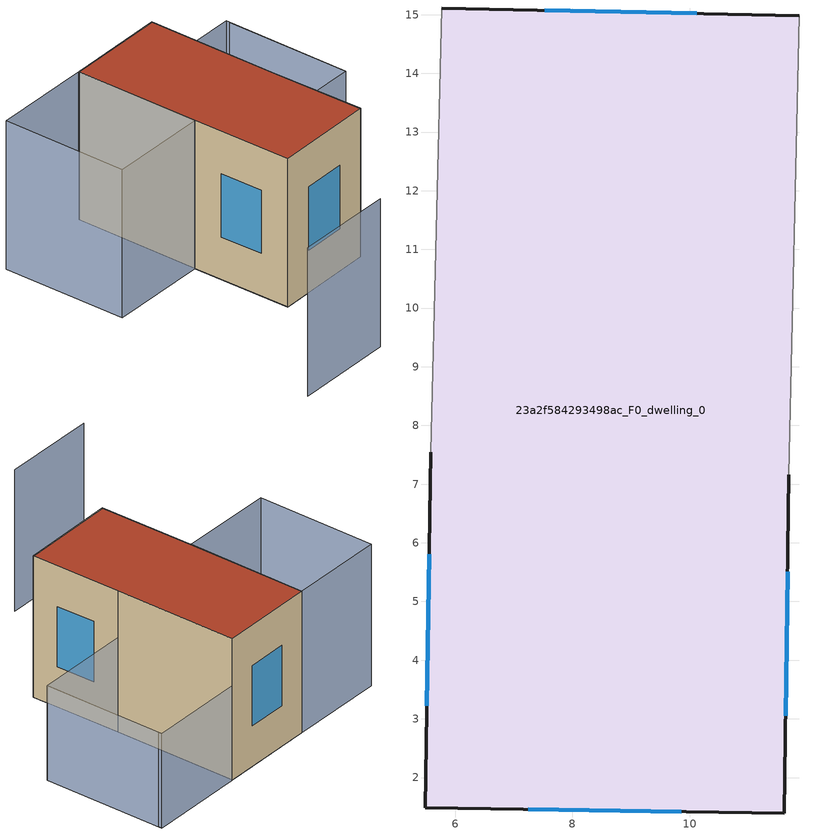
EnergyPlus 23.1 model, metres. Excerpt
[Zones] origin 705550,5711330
23a2f584293498ac_F0_dwelling_0
 floor ground (EU_floor_Construction): 11.61,1.4 11.69,7.16 11.87,14.98 5.78,15.11 5.58,7.54 5.49,1.48 z0
 wall outside (EU_wall_Construction): 5.78,15.11 11.87,14.98 / 11.69,7.16 11.61,1.4 5.49,1.48 5.58,7.54 z0:9
 wall adiabatic (EU_wall_Construction): 5.58,7.54 5.78,15.11 / 11.87,14.98 11.69,7.16 z0:9
 window (EU_Window_Construction): 5.52,3.22 5.56,5.8 / 7.53,15.08 10.12,15.02 / 11.67,5.5 11.63,3.05 / 9.86,1.42 7.25,1.46 z2.58:6.42
 roof outside (EU_roof_Construction): 11.87,14.98 11.69,7.16 11.61,1.4 5.49,1.48 5.58,7.54 5.78,15.11 z9
shading: -0.77,-4.47 5.25,-4.61 / 5.78,15.11 5.58,7.51 / 5.58,7.51 -0.45,7.67 / -0.45,7.67 -0.26,15.27 / -0.26,15.27 5.78,15.11 z0:9; 17.83,7.04 18.03,14.83 / 11.69,7.16 11.87,14.98 / 11.87,14.98 18.03,14.84 / 18.03,14.84 17.84,7.01 / 17.84,7.01 11.69,7.16 z0:6
[Building]
EU S2 Campaign: North Axis=0; Terrain=City; Solar Distribution=FullExterior
[Site:Location]
London: Latitude=51.5; Longitude=-0.5; Time Zone=0; Elevation=25
[SizingPeriod:WeatherFileDays]
AnnualSizingPeriod: Begin Month=1; Begin Day of Month=1; End Month=12; End Day of Month=31; Day of Week for Start Day=Monday; Use Weather File Daylight Saving Period=No; Use Weather File Rain and Snow Indicators=No
[MATERIAL]
EU_InternalMass_Material: Roughness=MediumRough; Thickness=0.1; Conductivity=1; Density=1800; Specific Heat=900; Thermal Absorptance=0.9; Solar Absorptance=0.7; Visible Absorptance=0.7
[MATERIAL:NOMASS] Roughness=MediumRough; Thermal Absorptance=0.9; Solar Absorptance=0.7; Visible Absorptance=0.7
Name | Thermal Resistance
EU_wall_NoMass | 3.33993
EU_roof_NoMass | 5.24846
EU_floor_NoMass | 4.08214
[WINDOWMATERIAL:SIMPLEGLAZINGSYSTEM]
EU_Window_SimpleGlazing: UFactor=1.72386; Solar Heat Gain Coefficient=0.72; Visible Transmittance=0.72
[CONSTRUCTION]
EU_wall_Construction: EU_wall_NoMass
EU_roof_Construction: EU_roof_NoMass
EU_floor_Construction: EU_floor_NoMass
EU_InternalMass_Construction: EU_InternalMass_Material
EU_Window_Construction: EU_Window_SimpleGlazing
[ZONE]
23a2f584293498ac_F0_dwelling_0: Type=1; Multiplier=1; Ceiling Height=autocalculate; Volume=748.235; Floor Area=autocalculate; Part of Total Floor Area=Yes
[INTERNALMASS]
23a2f584293498ac_F0_dwelling_0_EU_InternalMass: Construction=EU_InternalMass_Construction; Zone or ZoneList=23a2f584293498ac_F0_dwelling_0; Surface Area=83.1371
[OTHEREQUIPMENT]
EU_Step8_InternalGain_23a2f584293498ac_F0_dwelling_0_f000: Fuel Type=Electricity; Zone or ZoneList or Space or SpaceList=23a2f584293498ac_F0_dwelling_0; Schedule=EU_Step8_GainSchedule_23a2f584293498ac_F0_dwelling_0_f000; Design Level Calculation Method=Watts/Area; Power per Zone Floor Area=1; Fraction Latent=0; Fraction Radiant=0; Fraction Lost=0; Carbon Dioxide Generation Rate=0; EndUse Subcategory=EU_Step8_InternalGains
[ZONEVENTILATION:DESIGNFLOWRATE]
EU_ConstantAir_23a2f584293498ac_F0_dwelling_0: Zone or ZoneList or Space or SpaceList=23a2f584293498ac_F0_dwelling_0; Schedule=EU_AlwaysOn; Design Flow Rate Calculation Method=AirChanges/Hour; Air Changes per Hour=0.453648; Ventilation Type=Natural; Fan Pressure Rise=0; Fan Total Efficiency=1; Constant Term Coefficient=1; Temperature Term Coefficient=0; Velocity Term Coefficient=0; Velocity Squared Term Coefficient=0; Minimum Indoor Temperature=-100; Maximum Indoor Temperature=100; Delta Temperature=-100; Minimum Outdoor Temperature=-100; Maximum Outdoor Temperature=100; Maximum Wind Speed=40
[HVACTEMPLATE:THERMOSTAT]
EU_HeatOnly_23a2f584293498ac_F0_dwelling_0: Constant Heating Setpoint=20; Constant Cooling Setpoint=50
[HVACTEMPLATE:ZONE:IDEALLOADSAIRSYSTEM]
23a2f584293498ac_F0_dwelling_0: Template Thermostat=EU_HeatOnly_23a2f584293498ac_F0_dwelling_0; System Availability Schedule=EU_AlwaysOn; Maximum Heating Supply Air Temperature=50; Minimum Cooling Supply Air Temperature=13; Maximum Heating Supply Air Humidity Ratio=0.0156; Minimum Cooling Supply Air Humidity Ratio=0.0077; Heating Limit=NoLimit; Cooling Limit=NoLimit; Heating Availability Schedule=EU_AlwaysOn; Cooling Availability Schedule=EU_CoolingOff; Dehumidification Control Type=ConstantSensibleHeatRatio; Cooling Sensible Heat Ratio=0.7; Dehumidification Setpoint=60; Humidification Control Type=None; Humidification Setpoint=30; Outdoor Air Method=None; Outdoor Air Flow Rate per Person=0.00944; Outdoor Air Flow Rate per Zone Floor Area=0; Outdoor Air Flow Rate per Zone=0; Demand Controlled Ventilation Type=None; Outdoor Air Economizer Type=NoEconomizer; Heat Recovery Type=None; Sensible Heat Recovery Effectiveness=0.7; Latent Heat Recovery Effectiveness=0.65
[SIZING:ZONE]
23a2f584293498ac_F0_dwelling_0: Zone Cooling Design Supply Air Temperature Input Method=SupplyAirTemperature; Zone Cooling Design Supply Air Temperature=13; Zone Heating Design Supply Air Temperature Input Method=SupplyAirTemperature; Zone Heating Design Supply Air Temperature=50; Zone Cooling Design Supply Air Humidity Ratio=0.008; Zone Heating Design Supply Air Humidity Ratio=0.008; Cooling Design Air Flow Method=DesignDay; Cooling Design Air Flow Rate=0; Cooling Minimum Air Flow per Zone Floor Area=0.000762; Cooling Minimum Air Flow=0; Cooling Minimum Air Flow Fraction=0.2; Heating Design Air Flow Method=DesignDay; Heating Design Air Flow Rate=0; Heating Maximum Air Flow per Zone Floor Area=0.002032; Heating Maximum Air Flow=0.141576; Heating Maximum Air Flow Fraction=0.3; Account for Dedicated Outdoor Air System=No; Dedicated Outdoor Air System Control Strategy=NeutralSupplyAir; Dedicated Outdoor Air Low Setpoint Temperature for Design=autosize; Dedicated Outdoor Air High Setpoint Temperature for Design=autosize; Zone Load Sizing Method=Sensible Load Only No Latent Load; Zone Latent Cooling Design Supply Air Humidity Ratio Input Method=HumidityRatioDifference; Zone Cooling Design Supply Air Humidity Ratio Difference=0.005; Zone Latent Heating Design Supply Air Humidity Ratio Input Method=HumidityRatioDifference; Zone Humidification Design Supply Air Humidity Ratio Difference=0.005
[SCHEDULE:CONSTANT]
Name | Hourly Value
EU_AlwaysOn | 1
EU_CoolingOff | 0
[SCHEDULE:FILE]
EU_Step8_GainSchedule_23a2f584293498ac_F0_dwelling_0_f000: File=../../schedules/23a2f584293498ac/23a2f584293498ac_F0_dwelling_0_f000_gain.csv; Column Number=1; Rows to Skip at Top=0; Number of Hours of Data=8760; Column Separator=Comma; Interpolate to Timestep=No; Minutes per Item=60; Adjust Schedule for Daylight Savings=Yes
